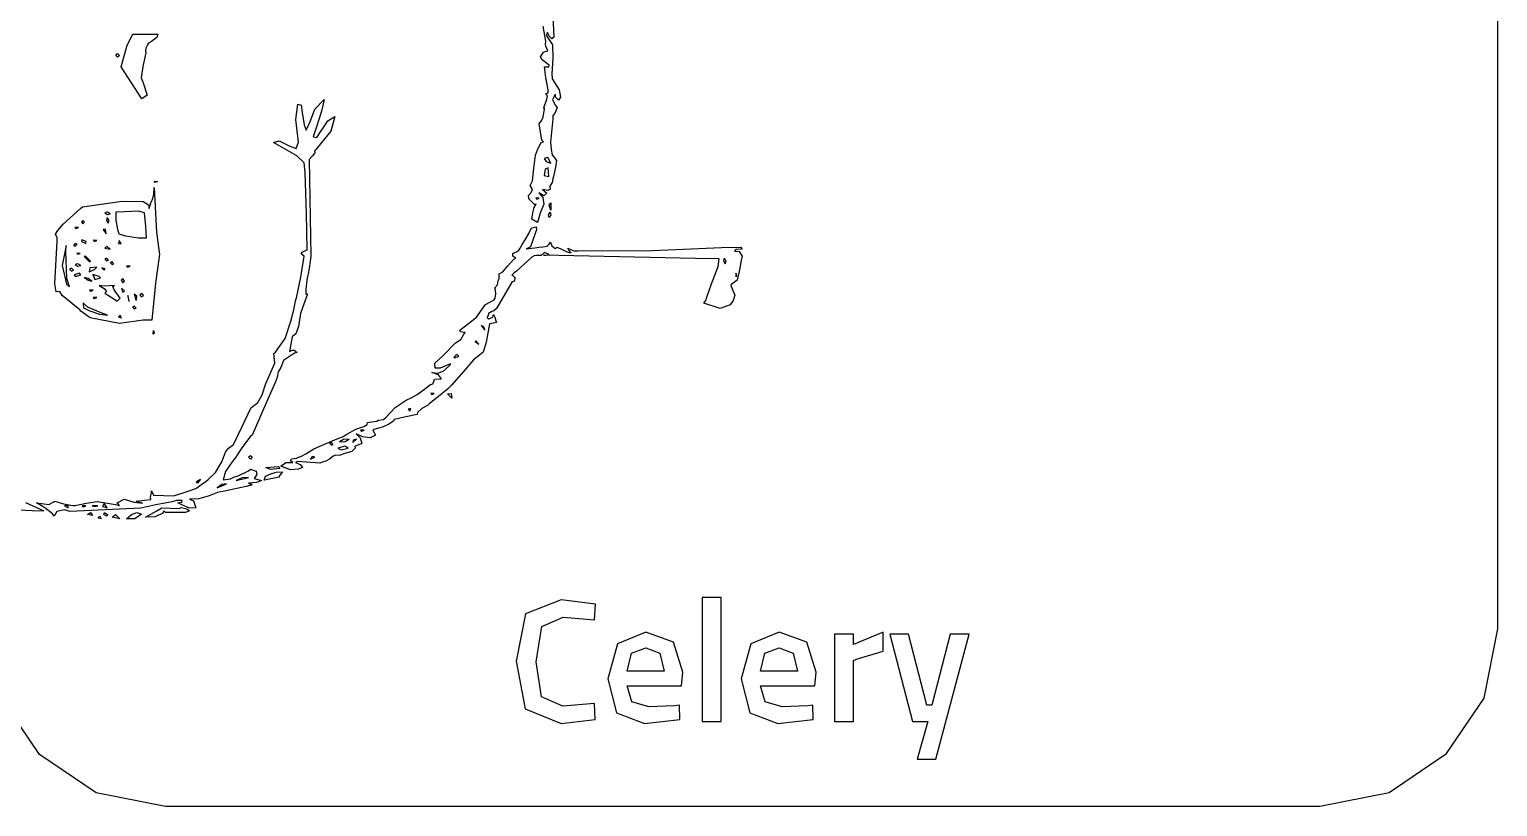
# Model space of a CAD drawing. Extents: x -7 to 58.9, y 14.2 to 93.5.
# Drawn here: x 31.07 to 44.79, y 42.64 to 49.91 of the extents above; entities that cross this region are included whole.
import ezdxf

# ---------------------------------------------------------------- set-up
doc = ezdxf.new("R2010")
doc.units = 0

msp = doc.modelspace()

# ---------------------------------------------------------------- linework, layer by layer
at = {"layer": 'Layer 1'}
for p, q in [((44.7862, 55.09051), (44.7862, 44.304)), ((35.953592, 50.097064), (35.965925, 49.83431)), ((31.978338, 49.759104), (32.033321, 49.863185)), ((32.033321, 49.863185), (32.15112, 49.862338)), ((32.15112, 49.862338), (32.266921, 49.861492)), ((32.233063, 49.810993), (32.206703, 49.79406)), ((32.257052, 49.831426), (32.233063, 49.810993)), ((32.266921, 49.861492), (32.256986, 49.831133)), ((32.256986, 49.831133), (32.257052, 49.831426)), ((35.893255, 49.796944), (35.865767, 49.937016)), ((35.908323, 49.87668), (35.894777, 49.851844)), ((35.894777, 49.851844), (35.923679, 49.809463)), ((35.92187, 49.843482), (35.908323, 49.87668)), ((35.948737, 49.818647), (35.92187, 49.843482)), ((35.923679, 49.809463), (35.953332, 49.762089)), ((35.965925, 49.83431), (35.948737, 49.818647)), ((31.872705, 49.663596), (31.889949, 49.680839)), ((31.889949, 49.680839), (31.907193, 49.663596)), ((31.923838, 49.555266), (31.978338, 49.759104)), ((32.154427, 49.686088), (32.124368, 49.560516)), ((32.154314, 49.732567), (32.150533, 49.703416)), ((32.150533, 49.703416), (32.154427, 49.686088)), ((32.170711, 49.761238), (32.154314, 49.732567)), ((32.178049, 49.778566), (32.170711, 49.761238)), ((32.206703, 49.79406), (32.178049, 49.778566)), ((35.842058, 49.649446), (35.870339, 49.694418)), ((35.870339, 49.694418), (35.885184, 49.700684)), ((35.885184, 49.700684), (35.910781, 49.706441)), ((35.887244, 49.767054), (35.893255, 49.796944)), ((35.891647, 49.74981), (35.887244, 49.767054)), ((35.910781, 49.706441), (35.891647, 49.74981)), ((35.953332, 49.762089), (35.957283, 49.636257)), ((31.889949, 49.646352), (31.872705, 49.663596)), ((31.907193, 49.663596), (31.889949, 49.646352)), ((31.889949, 49.646352), (31.889949, 49.646352)), ((32.115407, 49.256678), (31.923838, 49.555266)), ((32.124368, 49.560516), (32.110567, 49.454866)), ((35.858793, 49.62255), (35.842058, 49.649446)), ((35.923369, 49.572755), (35.858793, 49.62255)), ((35.891568, 49.458074), (35.880476, 49.557148)), ((35.880476, 49.557148), (35.920292, 49.555737)), ((35.920292, 49.555737), (35.923369, 49.572755)), ((35.957283, 49.636257), (35.947913, 49.491954)), ((32.110567, 49.454866), (32.128065, 49.408209)), ((32.128065, 49.408209), (32.167582, 49.290909)), ((35.914541, 49.341073), (35.891568, 49.458074)), ((35.947913, 49.491954), (35.951469, 49.445182)), ((35.951469, 49.445182), (36.017061, 49.341928)), ((32.167582, 49.290909), (32.115407, 49.256678)), ((35.887222, 49.303645), (35.91313, 49.312761)), ((35.907118, 49.284567), (35.887222, 49.303645)), ((35.901107, 49.254417), (35.907118, 49.284567)), ((35.91313, 49.312761), (35.914541, 49.341073)), ((35.977578, 49.301762), (35.952686, 49.250073)), ((35.986411, 49.26949), (35.977578, 49.301762)), ((36.010626, 49.245755), (35.986411, 49.26949)), ((36.02739, 49.273723), (36.010626, 49.245755)), ((36.017061, 49.341928), (36.02739, 49.273723)), ((33.556312, 49.065614), (33.574346, 49.207761)), ((33.574346, 49.207761), (33.606113, 49.198363)), ((33.606113, 49.198363), (33.613338, 49.130562)), ((33.613338, 49.130562), (33.632642, 49.014258)), ((33.692721, 49.051904), (33.733714, 49.16118)), ((33.733714, 49.16118), (33.819941, 49.250131)), ((33.796009, 49.143079), (33.747475, 48.995087)), ((33.819941, 49.250131), (33.796009, 49.143079)), ((35.866698, 49.08691), (35.877874, 49.162796)), ((35.872823, 49.174339), (35.901107, 49.254417)), ((35.877874, 49.162796), (35.872823, 49.174339)), ((35.952686, 49.250073), (35.977578, 49.198384)), ((35.979299, 49.129787), (35.95658, 49.097958)), ((35.977578, 49.198384), (35.996628, 49.17685)), ((35.996628, 49.17685), (35.979299, 49.129787)), ((33.579369, 48.853741), (33.556312, 49.065614)), ((33.632642, 49.014258), (33.651946, 48.965753)), ((33.651946, 48.965753), (33.692721, 49.051904)), ((33.747475, 48.995087), (33.731304, 48.939907)), ((33.785634, 48.948537), (33.820096, 49.000223)), ((33.820096, 49.000223), (33.854561, 49.052479)), ((33.854561, 49.052479), (33.920443, 49.091138)), ((33.920443, 49.091138), (33.883291, 48.955858)), ((35.831025, 49.022518), (35.855297, 49.05759)), ((35.854732, 48.871044), (35.831025, 49.022518)), ((35.855297, 49.05759), (35.866698, 49.08691)), ((35.956016, 49.069561), (35.936119, 48.853794)), ((35.95658, 49.097958), (35.956016, 49.069561)), ((33.346285, 48.849691), (33.401155, 48.863549)), ((33.565952, 48.725745), (33.346285, 48.849691)), ((33.401155, 48.863549), (33.492888, 48.819305)), ((33.557807, 48.792465), (33.579369, 48.853741)), ((33.731304, 48.939907), (33.716713, 48.902775)), ((33.716713, 48.902775), (33.751172, 48.896848)), ((33.883062, 48.955966), (33.731238, 48.767476)), ((33.751172, 48.896848), (33.785634, 48.948537)), ((33.883291, 48.955858), (33.883062, 48.955966)), ((35.81298, 48.780538), (35.844092, 48.847535)), ((35.844092, 48.847535), (35.869944, 48.854336)), ((35.869944, 48.854336), (35.854732, 48.871044)), ((35.936119, 48.853794), (35.939196, 48.819332)), ((33.492888, 48.819305), (33.557807, 48.792465)), ((33.632788, 48.660837), (33.565952, 48.725745)), ((33.710919, 48.723873), (33.681373, 48.691124)), ((33.732932, 48.751446), (33.710919, 48.723873)), ((33.731238, 48.767476), (33.732932, 48.751446)), ((35.778662, 48.605261), (35.794523, 48.730178)), ((35.794523, 48.730178), (35.81298, 48.780538)), ((35.909622, 48.70839), (35.876168, 48.698767)), ((35.90962, 48.708359), (35.909622, 48.70839)), ((35.938212, 48.655135), (35.90962, 48.708359)), ((35.939196, 48.819332), (35.940889, 48.78487)), ((35.940889, 48.78487), (35.950174, 48.733186)), ((35.950174, 48.733186), (35.992157, 48.681492)), ((33.641988, 48.569502), (33.632788, 48.660837)), ((33.681373, 48.691124), (33.694948, 47.785654)), ((35.766639, 48.49194), (35.778662, 48.605261)), ((35.876168, 48.698767), (35.894682, 48.671814)), ((35.885916, 48.599735), (35.876715, 48.53943)), ((35.913178, 48.612633), (35.885916, 48.599735)), ((35.894682, 48.671814), (35.938212, 48.655135)), ((35.91319, 48.612695), (35.913178, 48.612633)), ((35.921261, 48.53085), (35.91319, 48.612695)), ((35.981743, 48.617794), (35.963766, 48.531649)), ((35.992157, 48.681492), (35.981743, 48.617794)), ((32.241671, 48.476156), (32.231257, 48.48657)), ((32.231257, 48.48657), (32.264274, 48.485159)), ((32.264274, 48.485159), (32.241668, 48.476072)), ((32.241668, 48.476072), (32.241671, 48.476156)), ((33.655422, 48.182051), (33.641988, 48.569502)), ((35.74488, 48.447403), (35.766639, 48.49194)), ((35.768699, 48.411332), (35.74488, 48.447403)), ((35.876715, 48.53943), (35.921261, 48.53085)), ((35.951207, 48.474747), (35.929081, 48.440288)), ((35.929081, 48.440288), (35.931338, 48.414182)), ((35.957303, 48.509212), (35.951207, 48.474747)), ((35.963766, 48.531649), (35.957303, 48.509212)), ((31.563005, 48.249247), (31.932276, 48.301455)), ((31.932276, 48.301455), (32.128516, 48.297476)), ((32.128516, 48.297476), (32.17751, 48.265311)), ((32.200539, 48.28652), (32.219617, 48.327445)), ((32.219617, 48.327445), (32.227209, 48.367865)), ((32.227209, 48.367865), (32.230285, 48.429079)), ((32.230285, 48.429079), (32.252214, 48.011687)), ((35.728426, 48.354795), (35.753657, 48.381182)), ((35.733111, 48.321458), (35.728426, 48.354795)), ((35.784879, 48.26907), (35.733111, 48.321458)), ((35.753657, 48.381182), (35.768699, 48.411332)), ((35.797992, 48.331586), (35.797956, 48.331502)), ((35.797956, 48.331502), (35.80837, 48.321088)), ((35.831004, 48.330175), (35.797992, 48.331586)), ((35.80837, 48.321088), (35.831004, 48.330175)), ((35.872323, 48.34987), (35.826919, 48.378253)), ((35.826919, 48.378253), (35.865146, 48.335533)), ((35.91305, 48.399337), (35.861359, 48.410598)), ((35.861359, 48.410598), (35.899811, 48.376314)), ((35.865146, 48.335533), (35.873105, 48.273938)), ((35.899811, 48.376314), (35.872323, 48.34987)), ((35.931338, 48.414182), (35.91305, 48.399337)), ((31.382758, 48.086326), (31.54308, 48.23381)), ((31.54308, 48.23381), (31.563005, 48.249247)), ((31.795273, 48.199156), (31.769422, 48.192354)), ((31.769422, 48.192354), (31.795273, 48.175647)), ((31.821125, 48.182448), (31.795273, 48.199156)), ((31.795273, 48.199156), (31.795273, 48.199156)), ((31.795273, 48.175647), (31.821125, 48.182448)), ((31.95476, 48.201352), (31.872915, 48.199094)), ((31.872915, 48.199094), (31.873, 48.1226)), ((32.085861, 48.206488), (31.95476, 48.201352)), ((32.140679, 48.191361), (32.085861, 48.206488)), ((32.140704, 48.191331), (32.140679, 48.191361)), ((32.152868, 48.065587), (32.140704, 48.191331)), ((32.17751, 48.265311), (32.184932, 48.233818)), ((32.184932, 48.233818), (32.200539, 48.28652)), ((33.661885, 47.846294), (33.655422, 48.182051)), ((35.759592, 48.132539), (35.769385, 48.193129)), ((35.769385, 48.193129), (35.782819, 48.24153)), ((35.782819, 48.24153), (35.800797, 48.273331)), ((35.800797, 48.273331), (35.784879, 48.26907)), ((35.838456, 48.1883), (35.813254, 48.100634)), ((35.873105, 48.273938), (35.838456, 48.1883)), ((35.915641, 48.173318), (35.932377, 48.199169)), ((35.922442, 48.147466), (35.915641, 48.173318)), ((35.92216, 48.263773), (35.939122, 48.285306)), ((35.939122, 48.216388), (35.92216, 48.263773)), ((35.939178, 48.173318), (35.922499, 48.147466)), ((35.932377, 48.199169), (35.939178, 48.173318)), ((35.939122, 48.285306), (35.939122, 48.216385)), ((35.939122, 48.216385), (35.939122, 48.216388)), ((31.309251, 47.992591), (31.332336, 48.027053)), ((31.332336, 48.027053), (31.382758, 48.086326)), ((31.490587, 48.055967), (31.490564, 48.055854)), ((31.490564, 48.055854), (31.500978, 48.045468)), ((31.523613, 48.054556), (31.490587, 48.055967)), ((31.500978, 48.045468), (31.523613, 48.054556)), ((31.56561, 48.119845), (31.551245, 48.104408)), ((31.551245, 48.104408), (31.56561, 48.08897)), ((31.579975, 48.104408), (31.56561, 48.119845)), ((31.56561, 48.119845), (31.56561, 48.119845)), ((31.56561, 48.08897), (31.579975, 48.104408)), ((31.776223, 48.039791), (31.75469, 48.035727)), ((31.75469, 48.035727), (31.782376, 47.996741)), ((31.782376, 47.996741), (31.776195, 48.039836)), ((31.776195, 48.039836), (31.776223, 48.039791)), ((31.79358, 48.147464), (31.786779, 48.121612)), ((31.786779, 48.121612), (31.803486, 48.095761)), ((31.810288, 48.121612), (31.79358, 48.147464)), ((31.79358, 48.147464), (31.79358, 48.147464)), ((31.803486, 48.095761), (31.810288, 48.121612)), ((31.873, 48.1226), (31.890498, 48.035255)), ((31.890498, 48.035255), (31.897836, 48.007964)), ((32.1595, 47.9579), (32.152868, 48.065587)), ((35.73253, 47.998166), (35.756547, 48.050834)), ((35.756547, 48.050834), (35.801079, 48.06026)), ((35.813254, 48.100634), (35.759592, 48.132539)), ((35.805482, 48.033195), (35.794052, 48.007908)), ((35.801079, 48.06026), (35.805482, 48.033195)), ((35.922499, 48.147466), (35.922442, 48.147466)), ((31.304763, 47.527427), (31.325168, 47.927982)), ((31.326015, 47.958129), (31.309251, 47.992591)), ((31.325168, 47.927982), (31.326015, 47.958129)), ((31.408853, 47.887091), (31.373521, 47.69949)), ((31.404958, 47.832198), (31.408853, 47.887091)), ((31.493838, 47.906248), (31.476594, 47.887988)), ((31.476594, 47.887988), (31.493838, 47.880397)), ((31.511082, 47.898656), (31.493838, 47.906248)), ((31.493838, 47.906248), (31.493838, 47.906248)), ((31.493838, 47.880397), (31.511082, 47.898656)), ((31.557397, 47.940442), (31.554124, 47.923481)), ((31.554124, 47.923481), (31.593911, 47.906519)), ((31.557403, 47.940442), (31.557397, 47.940442)), ((31.597185, 47.923481), (31.557403, 47.940442)), ((31.593911, 47.906519), (31.597185, 47.923481)), ((31.695861, 47.93392), (31.662838, 47.935331)), ((31.662838, 47.935331), (31.662869, 47.935246)), ((31.662869, 47.935246), (31.673255, 47.924832)), ((31.673255, 47.924832), (31.695861, 47.93392)), ((31.897836, 48.007964), (31.9019, 47.994728)), ((31.906246, 47.9328), (31.898372, 47.90661)), ((31.898372, 47.90661), (31.924619, 47.903167)), ((31.9019, 47.994728), (31.964609, 47.977936)), ((31.924619, 47.903167), (31.906246, 47.932848)), ((31.906246, 47.932848), (31.906246, 47.9328)), ((31.964609, 47.977936), (32.086314, 47.957926)), ((32.086314, 47.957926), (32.1595, 47.9579)), ((32.252214, 48.011687), (32.279448, 47.82513)), ((35.653099, 47.861494), (35.67085, 47.89542)), ((35.67085, 47.89542), (35.69769, 47.939734)), ((35.69769, 47.939734), (35.73253, 47.998166)), ((35.773139, 47.944761), (35.747118, 47.874267)), ((35.794052, 48.007908), (35.773139, 47.944761)), ((35.903895, 47.881436), (35.921873, 47.900062)), ((35.921873, 47.900062), (35.93477, 47.916855)), ((35.93477, 47.916855), (35.947668, 47.88406)), ((31.417235, 47.578881), (31.404958, 47.832198)), ((31.540828, 47.813313), (31.507808, 47.814724)), ((31.507808, 47.814724), (31.507808, 47.814639)), ((31.507808, 47.814639), (31.518222, 47.804225)), ((31.518222, 47.804225), (31.540828, 47.813313)), ((31.590841, 47.788226), (31.579157, 47.783457)), ((31.579157, 47.783457), (31.626579, 47.733969)), ((31.638263, 47.738739), (31.590838, 47.788226)), ((31.590838, 47.788226), (31.590841, 47.788226)), ((31.786694, 47.768409), (31.76945, 47.760817)), ((31.76945, 47.760817), (31.786694, 47.742557)), ((31.785791, 47.877036), (31.770664, 47.861824)), ((31.770664, 47.861824), (31.821229, 47.852539)), ((31.821229, 47.852539), (31.785785, 47.877036)), ((31.785785, 47.877036), (31.785791, 47.877036)), ((31.803938, 47.750149), (31.786694, 47.768409)), ((31.786694, 47.768409), (31.786694, 47.768409)), ((31.786694, 47.742557), (31.803938, 47.750149)), ((32.281485, 47.805837), (32.244116, 47.535804)), ((32.279448, 47.82513), (32.281706, 47.806052)), ((32.281706, 47.806052), (32.281485, 47.805837)), ((33.602991, 47.589915), (33.634061, 47.787394)), ((33.604732, 47.807601), (33.616077, 47.825042)), ((33.634061, 47.787394), (33.604732, 47.807601)), ((33.616077, 47.825042), (33.661885, 47.846294)), ((33.694948, 47.785654), (33.68967, 47.74093)), ((35.537388, 47.697035), (35.590843, 47.75583)), ((35.58328, 47.81202), (35.635657, 47.837872)), ((35.584691, 47.786169), (35.58328, 47.81202)), ((35.611756, 47.767514), (35.584691, 47.786169)), ((35.590843, 47.75583), (35.611756, 47.767514)), ((35.635657, 47.837872), (35.653099, 47.861494)), ((35.759902, 47.77897), (35.653798, 47.679461)), ((35.706619, 47.854879), (35.790318, 47.863825)), ((35.724117, 47.861144), (35.706619, 47.854879)), ((35.747118, 47.874267), (35.724117, 47.861144)), ((35.784229, 47.790738), (35.759902, 47.77897)), ((35.797127, 47.79452), (35.784229, 47.790738)), ((35.790318, 47.863825), (35.827529, 47.871614)), ((35.846891, 47.793673), (35.797127, 47.79452)), ((35.827529, 47.871614), (35.862355, 47.873026)), ((35.879239, 47.820231), (35.846891, 47.793673)), ((35.862355, 47.873026), (35.903895, 47.881436)), ((37.289149, 47.764698), (35.870759, 47.797808)), ((35.870759, 47.797808), (35.891615, 47.797681)), ((35.921759, 47.803523), (35.879239, 47.820231)), ((35.891615, 47.797681), (35.921759, 47.803523)), ((35.947668, 47.88406), (35.979841, 47.858011)), ((35.979841, 47.858011), (35.999286, 47.872433)), ((35.999286, 47.872433), (36.0984, 47.824413)), ((36.107036, 47.842701), (36.095944, 47.861779)), ((36.095944, 47.861779), (36.153289, 47.836097)), ((36.0984, 47.824413), (36.128541, 47.816539)), ((36.128541, 47.816539), (36.107036, 47.842701)), ((36.153289, 47.836097), (36.189749, 47.836943)), ((36.189749, 47.836943), (36.511959, 47.841261)), ((36.511959, 47.841261), (36.817806, 47.838072)), ((36.817806, 47.838072), (37.106386, 47.849813)), ((37.106386, 47.849813), (37.533797, 47.867593)), ((37.510764, 47.763004), (37.289149, 47.764698)), ((37.502466, 47.689452), (37.510764, 47.763004)), ((37.533797, 47.867593), (37.71471, 47.8705)), ((37.559261, 47.768407), (37.552459, 47.742555)), ((37.575968, 47.742555), (37.559261, 47.768407)), ((37.559261, 47.768407), (37.559261, 47.768407)), ((37.666592, 47.849943), (37.655106, 47.834731)), ((37.655106, 47.834731), (37.698371, 47.829341)), ((37.722399, 47.853556), (37.666592, 47.849943)), ((37.698371, 47.829341), (37.727716, 47.786968)), ((37.727716, 47.786968), (37.714423, 47.733944)), ((37.71471, 47.8705), (37.722302, 47.854328)), ((37.722302, 47.854328), (37.722399, 47.853556)), ((31.373521, 47.69949), (31.412061, 47.526381)), ((31.459379, 47.673643), (31.442135, 47.666051)), ((31.442135, 47.666051), (31.459379, 47.647792)), ((31.476623, 47.655383), (31.459379, 47.673643)), ((31.459379, 47.673643), (31.459379, 47.673643)), ((31.459379, 47.647792), (31.476623, 47.655383)), ((31.532587, 47.62936), (31.485202, 47.61333)), ((31.485202, 47.61333), (31.498128, 47.5973)), ((31.519662, 47.716719), (31.49381, 47.709918)), ((31.49381, 47.709918), (31.519662, 47.69321)), ((31.498128, 47.5973), (31.54551, 47.61333)), ((31.545513, 47.700012), (31.519662, 47.716719)), ((31.519662, 47.716719), (31.519662, 47.716719)), ((31.519662, 47.69321), (31.545513, 47.700012)), ((31.532613, 47.62936), (31.532587, 47.62936)), ((31.54551, 47.61333), (31.532613, 47.62936)), ((31.630767, 47.676694), (31.623175, 47.641524)), ((31.623175, 47.641524), (31.640165, 47.647987)), ((31.626579, 47.733969), (31.638263, 47.738739)), ((31.630798, 47.676689), (31.630767, 47.676694)), ((31.696186, 47.68366), (31.630798, 47.676689)), ((31.640165, 47.647987), (31.678039, 47.665541)), ((31.687722, 47.604849), (31.658137, 47.614388)), ((31.658137, 47.614388), (31.6773, 47.569645)), ((31.678039, 47.665541), (31.696186, 47.68366)), ((31.743164, 47.67893), (31.764416, 47.657509)), ((31.743176, 47.67893), (31.743164, 47.67893)), ((31.774068, 47.667161), (31.743176, 47.67893)), ((31.764416, 47.657509), (31.774068, 47.667161)), ((31.83847, 47.733952), (31.821227, 47.72636)), ((31.821227, 47.72636), (31.83847, 47.7081)), ((31.855714, 47.715692), (31.83847, 47.733952)), ((31.83847, 47.733952), (31.83847, 47.733952)), ((31.83847, 47.7081), (31.855714, 47.715692)), ((31.973121, 47.694117), (31.973096, 47.694032)), ((31.973096, 47.694032), (31.98351, 47.683618)), ((32.006144, 47.692706), (31.973121, 47.694117)), ((31.98351, 47.683618), (32.006144, 47.692706)), ((33.6711, 47.622183), (33.666048, 47.596105)), ((33.681006, 47.672229), (33.6711, 47.622183)), ((33.68967, 47.74093), (33.681006, 47.672229)), ((35.45488, 47.580502), (35.455444, 47.620993)), ((35.455444, 47.620993), (35.491343, 47.63962)), ((35.491343, 47.63962), (35.537388, 47.697035)), ((35.594475, 47.632065), (35.572941, 47.608697)), ((35.619141, 47.648038), (35.594475, 47.632065)), ((35.653798, 47.679461), (35.619141, 47.648038)), ((37.439519, 47.527067), (37.502466, 47.689452)), ((37.552459, 47.742555), (37.569167, 47.716704)), ((37.569167, 47.716704), (37.575968, 47.742555)), ((37.668918, 47.625902), (37.667507, 47.592884)), ((37.677949, 47.603298), (37.668861, 47.625904)), ((37.668861, 47.625904), (37.668918, 47.625902)), ((37.704009, 47.676123), (37.68019, 47.563742)), ((37.714423, 47.733944), (37.704009, 47.676123)), ((31.31752, 47.454916), (31.304763, 47.527427)), ((31.412061, 47.526381), (31.439973, 47.500529)), ((31.417198, 47.578877), (31.417235, 47.578881)), ((31.439973, 47.500529), (31.417198, 47.578877)), ((31.614406, 47.578879), (31.579941, 47.588701)), ((31.579941, 47.588701), (31.614406, 47.561636)), ((31.648866, 47.551814), (31.614406, 47.578879)), ((31.614406, 47.578879), (31.614406, 47.578879)), ((31.614406, 47.561636), (31.648866, 47.551814)), ((31.6773, 47.569645), (31.730597, 47.582938)), ((31.719034, 47.598132), (31.687722, 47.604849)), ((31.765378, 47.507147), (31.71786, 47.511748)), ((31.71786, 47.511748), (31.764345, 47.484711)), ((31.719026, 47.598093), (31.719034, 47.598132)), ((31.730597, 47.582938), (31.719026, 47.598093)), ((31.764345, 47.484711), (31.785878, 47.45725)), ((31.81263, 47.50997), (31.765378, 47.507147)), ((31.860738, 47.511663), (31.81263, 47.50997)), ((31.847078, 47.501842), (31.860738, 47.511663)), ((31.858057, 47.470913), (31.847078, 47.501842)), ((31.938987, 47.578883), (31.924621, 47.562683)), ((31.924621, 47.562683), (31.938987, 47.537594)), ((31.95513, 47.461515), (31.927839, 47.488806)), ((31.927839, 47.488806), (31.927867, 47.488786)), ((31.927867, 47.488786), (31.934669, 47.451496)), ((31.953352, 47.553793), (31.938987, 47.578883)), ((31.938987, 47.578883), (31.938987, 47.578883)), ((31.938987, 47.537594), (31.953352, 47.553793)), ((32.244116, 47.535804), (32.209866, 47.188126)), ((33.560895, 47.39696), (33.602991, 47.589915)), ((33.650328, 47.47543), (33.648635, 47.432837)), ((33.659867, 47.562174), (33.650328, 47.47543)), ((33.666048, 47.596105), (33.659867, 47.562174)), ((35.414946, 47.492221), (35.439584, 47.518919)), ((35.420054, 47.469953), (35.414946, 47.492221)), ((35.572941, 47.544587), (35.431805, 47.297993)), ((35.439584, 47.518919), (35.447542, 47.55578)), ((35.447542, 47.55578), (35.45488, 47.580502)), ((35.572941, 47.608697), (35.582932, 47.606157)), ((35.594475, 47.55184), (35.572941, 47.544587)), ((35.582932, 47.606157), (35.604465, 47.585046)), ((35.604465, 47.585046), (35.594475, 47.55184)), ((37.395323, 47.405187), (37.439519, 47.527067)), ((37.68019, 47.563742), (37.621076, 47.519777)), ((37.621076, 47.519777), (37.622487, 47.502505)), ((37.622487, 47.502505), (37.65696, 47.42341)), ((37.667507, 47.592884), (37.677949, 47.603298)), ((31.349092, 47.456891), (31.31752, 47.454916)), ((31.37325, 47.417843), (31.349092, 47.456891)), ((31.535759, 47.284626), (31.37325, 47.417843)), ((31.575347, 47.345885), (31.567049, 47.348143)), ((31.567049, 47.348143), (31.570126, 47.303326)), ((31.618419, 47.305497), (31.575347, 47.345885)), ((31.661424, 47.468717), (31.628404, 47.470128)), ((31.628404, 47.470128), (31.628404, 47.470043)), ((31.628404, 47.470043), (31.638818, 47.459629)), ((31.638818, 47.459629), (31.661424, 47.468717)), ((31.695861, 47.399798), (31.662838, 47.401209)), ((31.662838, 47.401209), (31.662869, 47.401124)), ((31.662869, 47.401124), (31.673255, 47.39071)), ((31.673255, 47.39071), (31.695861, 47.399798)), ((31.785878, 47.45725), (31.769538, 47.439922)), ((31.769538, 47.439922), (31.855181, 47.388577)), ((31.855181, 47.388577), (31.88609, 47.364843)), ((31.858034, 47.470817), (31.858057, 47.470913)), ((31.914284, 47.394628), (31.858034, 47.470817)), ((31.88609, 47.364843), (31.914284, 47.394628)), ((31.934669, 47.451496), (31.95513, 47.461515)), ((31.992343, 47.396539), (31.986614, 47.418073)), ((31.986614, 47.418073), (31.995194, 47.361854)), ((31.992287, 47.396528), (31.992343, 47.396539)), ((31.996887, 47.367583), (31.992287, 47.396528)), ((31.995194, 47.361854), (31.996887, 47.367583)), ((32.069243, 47.413693), (32.044154, 47.431783)), ((32.044154, 47.431783), (32.064276, 47.372133)), ((32.064276, 47.372133), (32.069215, 47.413701)), ((32.069215, 47.413701), (32.069243, 47.413693)), ((32.114122, 47.44104), (32.096878, 47.423796)), ((32.096878, 47.423796), (32.114122, 47.406552)), ((32.131366, 47.423796), (32.114122, 47.44104)), ((32.114122, 47.44104), (32.114122, 47.44104)), ((32.114122, 47.406552), (32.131366, 47.423796)), ((33.536031, 47.286433), (33.553387, 47.368851)), ((33.553387, 47.368851), (33.560895, 47.39696)), ((33.665173, 47.433966), (33.598529, 47.251433)), ((33.648635, 47.432837), (33.665173, 47.433966)), ((35.328938, 47.333711), (35.407805, 47.379459)), ((35.407805, 47.379459), (35.417147, 47.39515)), ((35.417147, 47.39515), (35.423694, 47.43397)), ((35.423694, 47.43397), (35.420054, 47.469953)), ((37.369077, 47.346626), (37.387449, 47.372139)), ((37.520887, 47.297178), (37.369077, 47.346626)), ((37.387449, 47.372139), (37.395323, 47.405187)), ((37.643188, 47.372181), (37.61411, 47.33057)), ((37.65696, 47.42341), (37.643188, 47.372181)), ((31.547133, 47.273648), (31.535759, 47.284626)), ((31.633281, 47.211596), (31.547133, 47.273648)), ((31.570126, 47.303326), (31.62011, 47.277955)), ((31.618451, 47.305573), (31.618419, 47.305497)), ((31.73504, 47.257395), (31.618451, 47.305573)), ((31.62011, 47.277955), (31.720412, 47.243848)), ((31.907378, 47.157942), (31.633281, 47.211596)), ((31.720412, 47.243848), (31.795345, 47.235071)), ((31.795345, 47.235071), (31.73504, 47.257395)), ((31.914998, 47.234287), (31.898939, 47.216789)), ((31.898939, 47.216789), (31.925807, 47.209197)), ((31.925807, 47.209197), (31.914998, 47.234315)), ((31.914998, 47.234315), (31.914998, 47.234287)), ((32.045226, 47.320441), (32.027982, 47.312849)), ((32.027982, 47.312849), (32.045226, 47.294589)), ((32.06247, 47.302181), (32.045226, 47.320441)), ((32.045226, 47.320441), (32.045226, 47.320441)), ((32.045226, 47.294589), (32.06247, 47.302181)), ((33.51001, 47.17997), (33.536031, 47.286433)), ((33.598529, 47.251433), (33.581596, 47.130823)), ((35.168848, 47.157297), (35.243976, 47.217602)), ((35.243976, 47.217602), (35.328938, 47.333711)), ((35.351479, 47.235961), (35.3429, 47.212367)), ((35.3429, 47.212367), (35.358648, 47.202009)), ((35.357575, 47.251426), (35.351479, 47.235961)), ((35.387722, 47.26994), (35.357575, 47.251426)), ((35.358648, 47.202009), (35.397131, 47.216064)), ((35.405079, 47.277447), (35.387722, 47.26994)), ((35.397131, 47.216064), (35.403848, 47.242367)), ((35.403848, 47.242367), (35.413754, 47.217701)), ((35.431805, 47.297993), (35.405079, 47.277447)), ((35.413754, 47.217701), (35.424281, 47.182779)), ((37.61411, 47.33057), (37.520887, 47.297178)), ((32.128569, 47.188126), (31.907378, 47.157942)), ((32.209866, 47.188126), (32.128569, 47.188126)), ((32.222739, 47.058726), (32.22415, 47.091746)), ((32.233238, 47.06914), (32.222824, 47.058726)), ((32.22415, 47.091746), (32.233238, 47.06914)), ((33.455936, 47.01846), (33.51001, 47.17997)), ((33.55518, 47.06191), (33.52056, 47.03176)), ((33.581596, 47.130823), (33.55518, 47.06191)), ((35.089575, 47.096726), (35.168848, 47.157297)), ((35.093893, 47.080639), (35.089575, 47.096726)), ((35.136963, 47.073556), (35.093893, 47.080639)), ((35.124234, 47.057159), (35.136963, 47.073556)), ((35.286971, 47.138928), (35.320547, 47.09645)), ((35.287022, 47.138925), (35.286971, 47.138928)), ((35.315269, 47.120552), (35.287022, 47.138925)), ((35.320547, 47.09645), (35.315269, 47.120552)), ((35.366259, 47.155685), (35.334837, 46.98242)), ((35.383475, 47.158762), (35.366259, 47.155685)), ((35.431873, 47.167172), (35.383475, 47.158762)), ((35.424281, 47.182779), (35.431873, 47.167172)), ((32.222824, 47.058726), (32.222739, 47.058726)), ((33.365478, 46.888265), (33.455936, 47.01846)), ((33.52056, 47.03176), (33.497051, 46.895653)), ((34.928367, 46.855799), (35.046638, 46.97696)), ((35.046638, 46.97696), (35.098383, 47.009054)), ((35.098383, 47.009054), (35.124234, 47.057159)), ((35.237006, 46.995266), (35.230487, 46.988746)), ((35.230487, 46.988746), (35.267139, 46.965096)), ((35.236992, 46.995246), (35.237006, 46.995266)), ((35.267139, 46.965096), (35.236992, 46.995246)), ((35.334837, 46.98242), (35.30469, 46.889479)), ((33.350662, 46.878218), (33.365478, 46.888265)), ((33.359241, 46.786186), (33.350662, 46.878218)), ((33.441145, 46.810476), (33.414701, 46.744938)), ((33.54463, 46.880865), (33.441145, 46.810476)), ((33.497051, 46.895653), (33.504642, 46.901664)), ((33.504642, 46.901664), (33.53624, 46.910978)), ((33.53624, 46.910978), (33.568986, 46.887328)), ((33.568986, 46.887328), (33.54463, 46.880865)), ((34.854732, 46.786886), (34.928367, 46.855799)), ((35.057171, 46.868509), (35.032618, 46.840795)), ((35.032618, 46.840795), (35.037303, 46.837718)), ((35.037303, 46.837718), (35.061856, 46.84579)), ((35.077604, 46.855724), (35.057143, 46.868593)), ((35.057143, 46.868593), (35.057171, 46.868509)), ((35.061856, 46.84579), (35.077604, 46.855724)), ((35.21549, 46.819192), (35.125033, 46.711544)), ((35.271492, 46.861483), (35.21549, 46.819192)), ((35.30469, 46.889479), (35.271492, 46.861483)), ((33.27506, 46.596725), (33.359241, 46.786186)), ((33.379734, 46.656953), (33.365651, 46.613869)), ((33.389725, 46.704944), (33.379734, 46.656953)), ((33.414701, 46.744938), (33.389725, 46.704944)), ((34.888133, 46.676954), (34.827828, 46.701056)), ((34.827828, 46.701056), (34.883826, 46.692646)), ((34.85699, 46.738643), (34.854732, 46.786886)), ((34.905233, 46.7409), (34.85699, 46.738643)), ((34.883826, 46.692646), (34.939828, 46.716155)), ((34.918026, 46.640328), (34.888133, 46.676954)), ((35.002145, 46.781786), (34.905233, 46.7409)), ((34.939828, 46.716155), (35.000169, 46.773686)), ((35.000169, 46.773686), (35.002145, 46.781786)), ((35.125033, 46.711544), (35.009237, 46.581936)), ((33.241464, 46.490776), (33.27506, 46.596725)), ((33.365651, 46.613869), (33.260515, 46.372654)), ((34.690654, 46.492751), (34.771801, 46.554586)), ((34.771801, 46.554586), (34.807773, 46.584532)), ((34.807773, 46.584532), (34.835318, 46.592491)), ((34.835318, 46.592491), (34.845026, 46.61442)), ((34.845026, 46.61442), (34.851828, 46.637138)), ((34.851828, 46.637138), (34.918026, 46.640328)), ((34.971834, 46.545281), (34.890167, 46.476365)), ((35.009237, 46.581936), (34.971834, 46.545281)), ((33.13893, 46.373758), (33.152646, 46.38056)), ((33.152646, 46.38056), (33.200215, 46.419523)), ((33.200215, 46.419523), (33.241464, 46.490776)), ((34.483128, 46.371892), (34.587022, 46.441471)), ((34.587022, 46.441471), (34.638922, 46.466984)), ((34.638922, 46.466984), (34.690654, 46.492751)), ((34.784735, 46.391582), (34.734025, 46.364574)), ((34.802656, 46.407443), (34.784735, 46.391582)), ((34.890167, 46.476365), (34.802656, 46.407443)), ((34.848948, 46.503847), (34.815928, 46.505258)), ((34.815928, 46.505258), (34.815956, 46.505174)), ((34.815956, 46.505174), (34.826342, 46.494788)), ((34.826342, 46.494788), (34.848948, 46.503847)), ((34.972429, 46.500889), (35.008726, 46.502018)), ((35.013032, 46.459216), (34.972429, 46.500889)), ((35.008726, 46.502018), (35.013044, 46.459202)), ((35.013044, 46.459202), (35.013032, 46.459216)), ((32.991816, 46.062653), (33.13893, 46.373758)), ((33.260515, 46.372654), (33.148219, 46.115344)), ((34.261767, 46.237422), (34.311624, 46.246086)), ((34.311624, 46.246086), (34.326893, 46.254665)), ((34.326893, 46.254665), (34.373386, 46.260931)), ((34.373386, 46.260931), (34.401015, 46.28238)), ((34.401015, 46.28238), (34.483128, 46.371892)), ((34.468006, 46.244624), (34.42473, 46.217897)), ((34.474977, 46.260711), (34.468006, 46.244624)), ((34.584857, 46.284728), (34.474977, 46.260711)), ((34.690758, 46.307418), (34.584857, 46.284728)), ((34.630849, 46.363448), (34.603982, 46.355856)), ((34.603982, 46.355856), (34.62004, 46.33833)), ((34.62004, 46.33833), (34.630849, 46.363448)), ((34.630849, 46.363448), (34.630849, 46.363448)), ((34.693693, 46.324436), (34.690758, 46.307418)), ((34.734025, 46.364574), (34.693693, 46.324436)), ((33.132302, 46.10476), (33.044833, 45.986613)), ((33.148219, 46.115344), (33.132302, 46.10476)), ((33.992194, 46.097157), (34.037765, 46.125492)), ((34.037765, 46.125492), (34.116792, 46.170394)), ((34.116792, 46.170394), (34.19137, 46.193536)), ((34.178708, 46.099364), (34.119809, 46.127333)), ((34.119809, 46.127333), (34.158247, 46.088634)), ((34.194243, 46.159251), (34.161223, 46.160662)), ((34.161223, 46.160662), (34.161223, 46.160578)), ((34.161223, 46.160578), (34.171637, 46.150164)), ((34.171637, 46.150164), (34.194243, 46.159251)), ((34.19137, 46.193536), (34.22159, 46.213574)), ((34.22159, 46.213574), (34.224779, 46.231156)), ((34.224779, 46.231156), (34.261767, 46.237422)), ((34.300053, 46.115112), (34.250734, 46.088866)), ((34.371192, 46.192046), (34.276431, 46.164614)), ((34.276431, 46.164614), (34.28501, 46.141359)), ((34.28501, 46.141359), (34.300053, 46.115112)), ((34.42473, 46.217897), (34.371192, 46.192046)), ((32.899134, 45.956281), (32.92572, 45.99374)), ((32.92572, 45.99374), (32.970819, 46.023887)), ((32.970819, 46.023887), (32.991816, 46.062653)), ((33.044833, 45.986613), (33.027589, 45.959125)), ((33.647592, 45.939497), (33.724647, 45.986323)), ((33.724647, 45.986323), (33.846144, 46.039062)), ((33.846144, 46.039062), (33.941391, 46.080252)), ((33.888786, 46.045437), (33.871542, 46.037845)), ((33.871542, 46.037845), (33.888786, 46.019585)), ((33.90603, 46.027177), (33.888786, 46.045437)), ((33.888786, 46.045437), (33.888786, 46.045437)), ((33.888786, 46.019585), (33.90603, 46.027177)), ((33.941391, 46.080252), (33.992194, 46.097157)), ((34.013706, 46.009789), (33.949091, 45.993759)), ((33.949091, 45.993759), (33.979241, 45.977729)), ((33.999538, 46.072536), (33.962237, 46.052385)), ((33.962237, 46.052385), (34.016762, 46.055292)), ((33.979241, 45.977729), (34.043853, 45.993759)), ((34.054061, 46.075414), (33.999538, 46.072507)), ((33.999538, 46.072507), (33.999538, 46.072536)), ((34.043853, 45.993759), (34.013706, 46.009789)), ((34.013706, 46.009789), (34.013706, 46.009789)), ((34.016762, 46.055292), (34.054061, 46.075414)), ((34.091186, 45.974639), (34.078288, 45.96208)), ((34.089257, 46.045414), (34.121131, 46.077288)), ((34.091797, 46.065819), (34.089257, 46.045414)), ((34.112719, 45.993915), (34.091186, 45.974639)), ((34.091836, 46.065802), (34.091797, 46.065819)), ((34.121131, 46.077288), (34.091836, 46.065802)), ((34.172725, 46.034611), (34.105127, 46.009409)), ((34.105127, 46.009409), (34.112719, 45.993915)), ((34.158247, 46.088634), (34.172725, 46.034611)), ((34.250734, 46.088866), (34.178708, 46.099364)), ((32.803563, 45.764273), (32.864884, 45.864575)), ((32.864884, 45.864575), (32.899134, 45.956281)), ((32.967109, 45.872491), (32.897109, 45.773423)), ((32.994258, 45.907422), (32.967109, 45.872491)), ((33.010345, 45.933273), (32.994258, 45.907422)), ((33.027589, 45.959125), (33.010345, 45.933273)), ((33.113451, 45.907609), (33.130694, 45.924853)), ((33.130694, 45.890365), (33.113451, 45.907609)), ((33.130694, 45.924853), (33.147938, 45.907609)), ((33.147938, 45.907609), (33.130694, 45.890365)), ((33.130694, 45.890365), (33.130694, 45.890365)), ((33.416314, 45.82321), (33.46233, 45.857568)), ((33.46233, 45.857568), (33.526937, 45.858132)), ((33.505403, 45.87405), (33.514152, 45.892225)), ((33.526937, 45.858132), (33.505403, 45.87405)), ((33.514152, 45.892225), (33.564196, 45.897615)), ((33.571502, 45.866266), (33.550985, 45.859098)), ((33.550985, 45.859098), (33.596344, 45.838919)), ((33.564196, 45.897615), (33.571279, 45.906025)), ((33.571279, 45.906025), (33.603072, 45.915423)), ((33.779429, 45.851816), (33.571502, 45.866266)), ((33.596344, 45.838919), (33.619119, 45.812559)), ((33.603072, 45.915423), (33.647592, 45.939497)), ((33.707972, 45.913868), (33.691913, 45.88827)), ((33.691913, 45.88827), (33.733702, 45.908054)), ((33.707963, 45.913811), (33.707972, 45.913868)), ((33.733702, 45.908054), (33.707963, 45.913811)), ((33.8026, 45.861101), (33.779429, 45.851816)), ((33.837079, 45.871318), (33.8026, 45.861101)), ((33.871541, 45.890593), (33.837079, 45.871318)), ((33.906003, 45.918562), (33.871541, 45.890593)), ((33.930161, 45.926436), (33.906003, 45.918562)), ((33.960667, 45.925307), (33.930161, 45.926436)), ((34.02264, 45.945881), (33.960667, 45.925307)), ((34.078288, 45.96208), (34.02264, 45.945881)), ((32.628782, 45.679311), (32.665451, 45.702961)), ((32.665451, 45.702961), (32.636789, 45.664198)), ((32.717417, 45.684836), (32.735875, 45.700838)), ((32.735875, 45.700838), (32.803563, 45.764273)), ((32.897109, 45.773423), (32.876817, 45.694838)), ((32.876817, 45.694838), (32.945742, 45.706155)), ((32.945742, 45.706155), (32.975889, 45.721593)), ((32.975889, 45.721593), (33.017553, 45.735139)), ((32.998703, 45.689231), (33.113435, 45.718618)), ((33.05314, 45.713586), (32.998703, 45.689231)), ((33.017553, 45.735139), (33.113729, 45.781074)), ((33.053146, 45.713567), (33.05314, 45.713586)), ((33.113435, 45.718618), (33.053146, 45.713567)), ((33.113729, 45.781074), (33.130888, 45.795495)), ((33.130888, 45.795495), (33.184908, 45.7778)), ((33.190552, 45.745141), (33.166676, 45.707798)), ((33.166676, 45.707798), (33.199874, 45.700714)), ((33.184908, 45.7778), (33.190552, 45.745141)), ((33.23586, 45.690103), (33.186954, 45.672266)), ((33.199874, 45.700714), (33.23586, 45.690103)), ((33.26103, 45.694193), (33.271302, 45.730774)), ((33.336377, 45.708896), (33.26103, 45.694193)), ((33.271302, 45.730774), (33.321064, 45.753888)), ((33.276131, 45.812613), (33.389138, 45.821475)), ((33.320217, 45.794325), (33.276131, 45.812613)), ((33.406368, 45.803412), (33.320217, 45.794325)), ((33.321064, 45.753888), (33.352769, 45.762355)), ((33.398353, 45.721709), (33.336377, 45.708896)), ((33.352769, 45.762355), (33.371932, 45.768733)), ((33.371932, 45.768733), (33.432234, 45.769862)), ((33.389138, 45.821475), (33.406382, 45.803441)), ((33.399482, 45.730994), (33.398353, 45.721709)), ((33.414948, 45.752528), (33.399482, 45.730994)), ((33.406382, 45.803441), (33.406368, 45.803412)), ((33.41499, 45.752618), (33.414948, 45.752528)), ((33.432234, 45.769862), (33.41499, 45.752618)), ((33.506202, 45.789191), (33.416314, 45.82321)), ((33.578863, 45.795795), (33.506202, 45.789191)), ((33.619119, 45.812559), (33.578863, 45.795795)), ((32.197997, 45.53555), (32.205702, 45.576472)), ((32.205702, 45.576472), (32.207677, 45.594732)), ((32.207677, 45.594732), (32.225373, 45.551662)), ((32.415895, 45.547598), (32.559269, 45.592245)), ((32.559269, 45.592245), (32.62265, 45.614682)), ((32.62265, 45.614682), (32.717417, 45.684836)), ((32.636825, 45.664184), (32.628782, 45.679311)), ((32.636789, 45.664198), (32.636825, 45.664184)), ((32.823269, 45.57696), (32.746885, 45.545486)), ((32.820528, 45.621859), (32.906408, 45.659707)), ((32.863597, 45.653388), (32.820528, 45.621859)), ((32.889771, 45.591099), (32.823269, 45.57696)), ((32.906408, 45.659707), (32.863595, 45.653442)), ((32.863595, 45.653442), (32.863597, 45.653388)), ((33.09222, 45.633404), (32.889771, 45.591099)), ((33.148216, 45.648785), (33.09222, 45.633404)), ((33.186954, 45.672266), (33.113729, 45.665465)), ((33.113729, 45.665465), (33.130972, 45.657675)), ((33.130972, 45.657675), (33.148216, 45.648785)), ((31.153401, 45.402076), (30.838958, 45.41805)), ((31.028491, 45.485157), (31.200593, 45.405816)), ((31.210999, 45.434113), (31.132338, 45.480914)), ((31.132338, 45.480914), (31.248636, 45.46621)), ((31.280459, 45.380085), (31.210999, 45.434113)), ((31.248636, 45.46621), (31.287667, 45.487631)), ((31.287667, 45.487631), (31.302682, 45.496549)), ((31.302682, 45.496549), (31.384261, 45.473379)), ((31.397624, 45.416412), (31.321861, 45.399169)), ((31.384261, 45.473379), (31.472638, 45.455768)), ((31.395118, 45.452805), (31.427232, 45.435222)), ((31.395123, 45.452777), (31.395118, 45.452805)), ((31.427297, 45.455966), (31.395123, 45.452777)), ((31.444258, 45.400297), (31.397624, 45.416412)), ((31.427232, 45.435222), (31.427297, 45.455966)), ((32.105815, 45.429942), (31.444258, 45.400297)), ((31.472638, 45.455768), (31.494172, 45.457462)), ((31.494172, 45.457462), (31.59755, 45.476794)), ((31.592538, 45.452861), (31.559515, 45.454272)), ((31.559515, 45.454272), (31.559518, 45.454216)), ((31.559518, 45.454216), (31.569932, 45.443802)), ((31.569932, 45.443802), (31.592538, 45.452861)), ((31.59755, 45.476794), (31.700928, 45.4948)), ((31.705212, 45.453691), (31.653523, 45.454538)), ((31.653523, 45.454538), (31.653534, 45.45434)), ((31.653534, 45.45434), (31.674729, 45.445761)), ((31.674729, 45.445761), (31.705212, 45.453691)), ((31.700928, 45.4948), (31.868918, 45.465844)), ((31.763177, 45.47418), (31.7498, 45.446127)), ((31.7498, 45.446127), (31.793578, 45.435488)), ((31.763175, 45.474163), (31.763177, 45.47418)), ((31.793578, 45.435488), (31.763175, 45.474163)), ((31.868918, 45.465844), (31.907684, 45.457716)), ((31.88615, 45.481592), (31.952382, 45.516311)), ((31.907684, 45.457716), (31.88615, 45.481592)), ((31.952382, 45.516311), (32.04367, 45.487064)), ((32.04367, 45.487064), (32.122331, 45.477976)), ((32.062751, 45.496801), (32.142606, 45.506735)), ((32.086853, 45.48712), (32.062751, 45.496801)), ((32.122331, 45.477976), (32.086853, 45.48712)), ((32.247586, 45.461875), (32.105815, 45.429942)), ((32.142606, 45.506735), (32.201073, 45.510996)), ((32.201073, 45.510996), (32.197997, 45.53555)), ((32.225373, 45.551662), (32.415895, 45.547598)), ((32.401479, 45.489505), (32.247586, 45.461875)), ((32.256284, 45.407862), (32.293407, 45.427758)), ((32.293407, 45.427758), (32.301112, 45.435265)), ((32.301112, 45.435265), (32.464818, 45.429169)), ((32.441038, 45.501894), (32.401479, 45.489505)), ((32.493453, 45.502741), (32.441038, 45.501894)), ((32.453394, 45.481659), (32.48905, 45.486259)), ((32.489123, 45.463202), (32.453394, 45.481659)), ((32.464818, 45.429169), (32.48319, 45.436592)), ((32.48319, 45.436592), (32.537707, 45.425049)), ((32.48905, 45.486259), (32.493453, 45.502741)), ((32.563365, 45.432883), (32.489123, 45.463202)), ((32.537707, 45.425049), (32.562148, 45.406592)), ((32.649696, 45.519663), (32.562402, 45.515063)), ((32.562402, 45.515063), (32.599639, 45.500528)), ((32.621426, 45.434858), (32.563365, 45.432883)), ((32.599639, 45.500528), (32.621426, 45.434858)), ((32.746885, 45.545486), (32.649696, 45.519663)), ((31.153411, 45.402034), (31.153401, 45.402076)), ((31.200593, 45.405816), (31.153411, 45.402034)), ((31.296546, 45.356096), (31.280459, 45.380085)), ((31.321861, 45.399169), (31.296546, 45.356096)), ((31.609672, 45.37106), (31.63668, 45.39059)), ((31.656188, 45.361916), (31.609672, 45.37106)), ((31.63668, 45.39059), (31.65621, 45.361919)), ((31.65621, 45.361919), (31.656188, 45.361916)), ((31.709203, 45.338616), (31.725261, 45.356114)), ((31.736071, 45.331024), (31.709203, 45.338616)), ((31.725261, 45.356114), (31.736071, 45.330996)), ((31.736071, 45.330996), (31.736071, 45.331024)), ((31.760725, 45.373386), (31.767273, 45.390629)), ((31.788609, 45.356142), (31.760725, 45.373386)), ((31.767273, 45.390629), (31.795157, 45.373386)), ((31.795157, 45.373386), (31.788609, 45.356142)), ((31.788609, 45.356142), (31.788609, 45.356142)), ((31.838254, 45.347519), (31.871698, 45.37337)), ((31.912442, 45.332702), (31.838254, 45.347519)), ((31.871698, 45.37337), (31.912453, 45.332705)), ((31.912453, 45.332705), (31.912442, 45.332702)), ((31.973117, 45.332137), (32.019164, 45.373379)), ((32.050928, 45.333266), (31.973117, 45.332137)), ((32.019164, 45.373379), (32.07085, 45.390622)), ((32.050939, 45.333241), (32.050928, 45.333266)), ((32.113931, 45.375665), (32.050939, 45.333241)), ((32.07085, 45.390622), (32.113931, 45.375665)), ((32.150112, 45.348908), (32.256284, 45.407862)), ((32.241439, 45.350037), (32.150112, 45.348908)), ((32.313713, 45.384553), (32.241439, 45.350037)), ((32.321417, 45.407949), (32.313713, 45.384553)), ((32.338125, 45.390254), (32.321417, 45.407949)), ((32.475962, 45.391383), (32.338125, 45.390254)), ((32.523341, 45.391377), (32.475962, 45.391383)), ((32.523382, 45.391267), (32.523341, 45.391377)), ((32.562148, 45.406592), (32.523382, 45.391267)), ((37.3533, 44.5957), (37.3533, 43.4367)), ((37.5318, 44.5957), (37.3533, 44.5957)), ((37.5318, 43.4367), (37.5318, 44.5957)), ((36.03387, 44.576142), (35.701641, 44.443571)), ((36.3547, 44.535174), (36.033847, 44.576156)), ((36.033847, 44.576156), (36.03387, 44.576142)), ((36.348153, 44.387874), (36.3547, 44.535174)), ((35.701641, 44.443571), (35.613114, 44.001524)), ((35.801387, 43.996574), (35.853748, 44.325594)), ((35.853748, 44.325594), (36.05355, 44.414121)), ((36.05355, 44.414121), (36.348153, 44.387874)), ((36.827834, 44.273227), (36.561391, 44.164347)), ((37.085642, 44.179585), (36.827821, 44.273272)), ((36.827821, 44.273272), (36.827834, 44.273227)), ((38.073614, 44.273227), (37.807171, 44.164347)), ((38.073621, 44.273272), (38.073614, 44.273227)), ((38.331441, 44.179585), (38.073621, 44.273272)), ((38.7661, 44.2553), (38.5893, 44.2553)), ((38.5893, 44.2553), (38.5893, 43.4367)), ((39.044342, 44.273227), (38.766074, 44.156991)), ((38.766074, 44.156991), (38.7661, 44.2553)), ((39.044365, 44.094878), (39.044342, 44.273227)), ((39.280194, 44.255352), (39.105011, 44.255278)), ((39.105011, 44.255278), (39.319398, 43.436665)), ((39.4536, 43.589), (39.280194, 44.255352)), ((39.6713, 44.2553), (39.497748, 43.588948)), ((39.5371, 43.0848), (39.848035, 44.25533)), ((39.848035, 44.25533), (39.6713, 44.2553)), ((44.7862, 44.304), (44.65597, 43.655757)), ((36.561391, 44.164347), (36.472564, 43.837744)), ((36.6511, 43.9082), (36.693687, 44.075191)), ((36.693687, 44.075191), (36.827861, 44.125943)), ((36.827861, 44.125943), (36.827831, 44.125916)), ((36.827831, 44.125916), (36.957193, 44.076767)), ((36.957193, 44.076767), (36.996425, 43.908173)), ((37.171574, 43.898459), (37.085642, 44.179585)), ((37.807171, 44.164347), (37.718344, 43.837744)), ((37.8969, 43.9082), (37.939487, 44.075191)), ((37.939487, 44.075191), (38.073661, 44.125943)), ((38.073661, 44.125943), (38.073611, 44.125916)), ((38.073611, 44.125916), (38.202973, 44.076767)), ((38.202973, 44.076767), (38.242205, 43.908173)), ((38.417373, 43.898459), (38.331441, 44.179585)), ((38.803726, 44.022832), (39.044365, 44.094878)), ((35.613114, 44.001524), (35.699891, 43.554665)), ((35.852142, 43.667554), (35.801387, 43.996574)), ((36.996425, 43.908173), (36.6511, 43.9082)), ((38.242205, 43.908173), (37.8969, 43.9082)), ((38.7677, 44.0081), (38.803726, 44.022832)), ((38.7677, 43.4367), (38.7677, 44.0081)), ((36.472564, 43.837744), (36.551171, 43.518638)), ((36.65267, 43.770654), (37.1602, 43.7707)), ((36.696861, 43.621751), (36.65267, 43.770654)), ((37.1602, 43.7707), (37.171574, 43.898459)), ((37.718344, 43.837744), (37.796951, 43.518638)), ((37.898449, 43.770654), (38.406, 43.7707)), ((37.94264, 43.621751), (37.898449, 43.770654)), ((38.406, 43.7707), (38.417373, 43.898459)), ((31.160914, 43.127507), (30.80534, 43.655755)), ((36.050197, 43.580779), (35.852142, 43.667554)), ((44.65597, 43.655757), (44.300394, 43.127509)), ((35.699891, 43.554665), (36.03387, 43.418738)), ((36.348153, 43.605417), (36.050197, 43.580779)), ((36.35312, 43.454761), (36.348153, 43.605417)), ((36.551171, 43.518638), (36.813104, 43.418737)), ((36.855681, 43.574205), (36.696861, 43.621751)), ((37.094717, 43.584111), (36.855681, 43.574205)), ((37.14051, 43.588937), (37.094717, 43.584111)), ((37.143727, 43.456366), (37.14051, 43.588937)), ((37.796951, 43.518638), (38.058884, 43.418737)), ((38.101463, 43.574205), (37.94264, 43.621751)), ((38.340497, 43.584111), (38.101463, 43.574205)), ((38.38629, 43.588937), (38.340497, 43.584111)), ((38.389507, 43.456366), (38.38629, 43.588937)), ((39.497748, 43.588948), (39.4536, 43.589)), ((36.03387, 43.418738), (36.35312, 43.454761)), ((36.813104, 43.418737), (37.143727, 43.456366)), ((37.3533, 43.4367), (37.5318, 43.4367)), ((38.058884, 43.418737), (38.389507, 43.456366)), ((38.5893, 43.4367), (38.7677, 43.4367)), ((39.319398, 43.436665), (39.4601, 43.4367)), ((39.4601, 43.4367), (39.361949, 43.084783)), ((31.689158, 42.771931), (31.160914, 43.127507)), ((39.361949, 43.084783), (39.5371, 43.0848)), ((44.300394, 43.127509), (43.772146, 42.771931)), ((32.3374, 42.6417), (31.689158, 42.771931)), ((43.772146, 42.771931), (43.1239, 42.6417)), ((43.1239, 42.6417), (32.3374, 42.6417))]:
    msp.add_line(p, q, dxfattribs=at)

doc.saveas('drawing.dxf')
